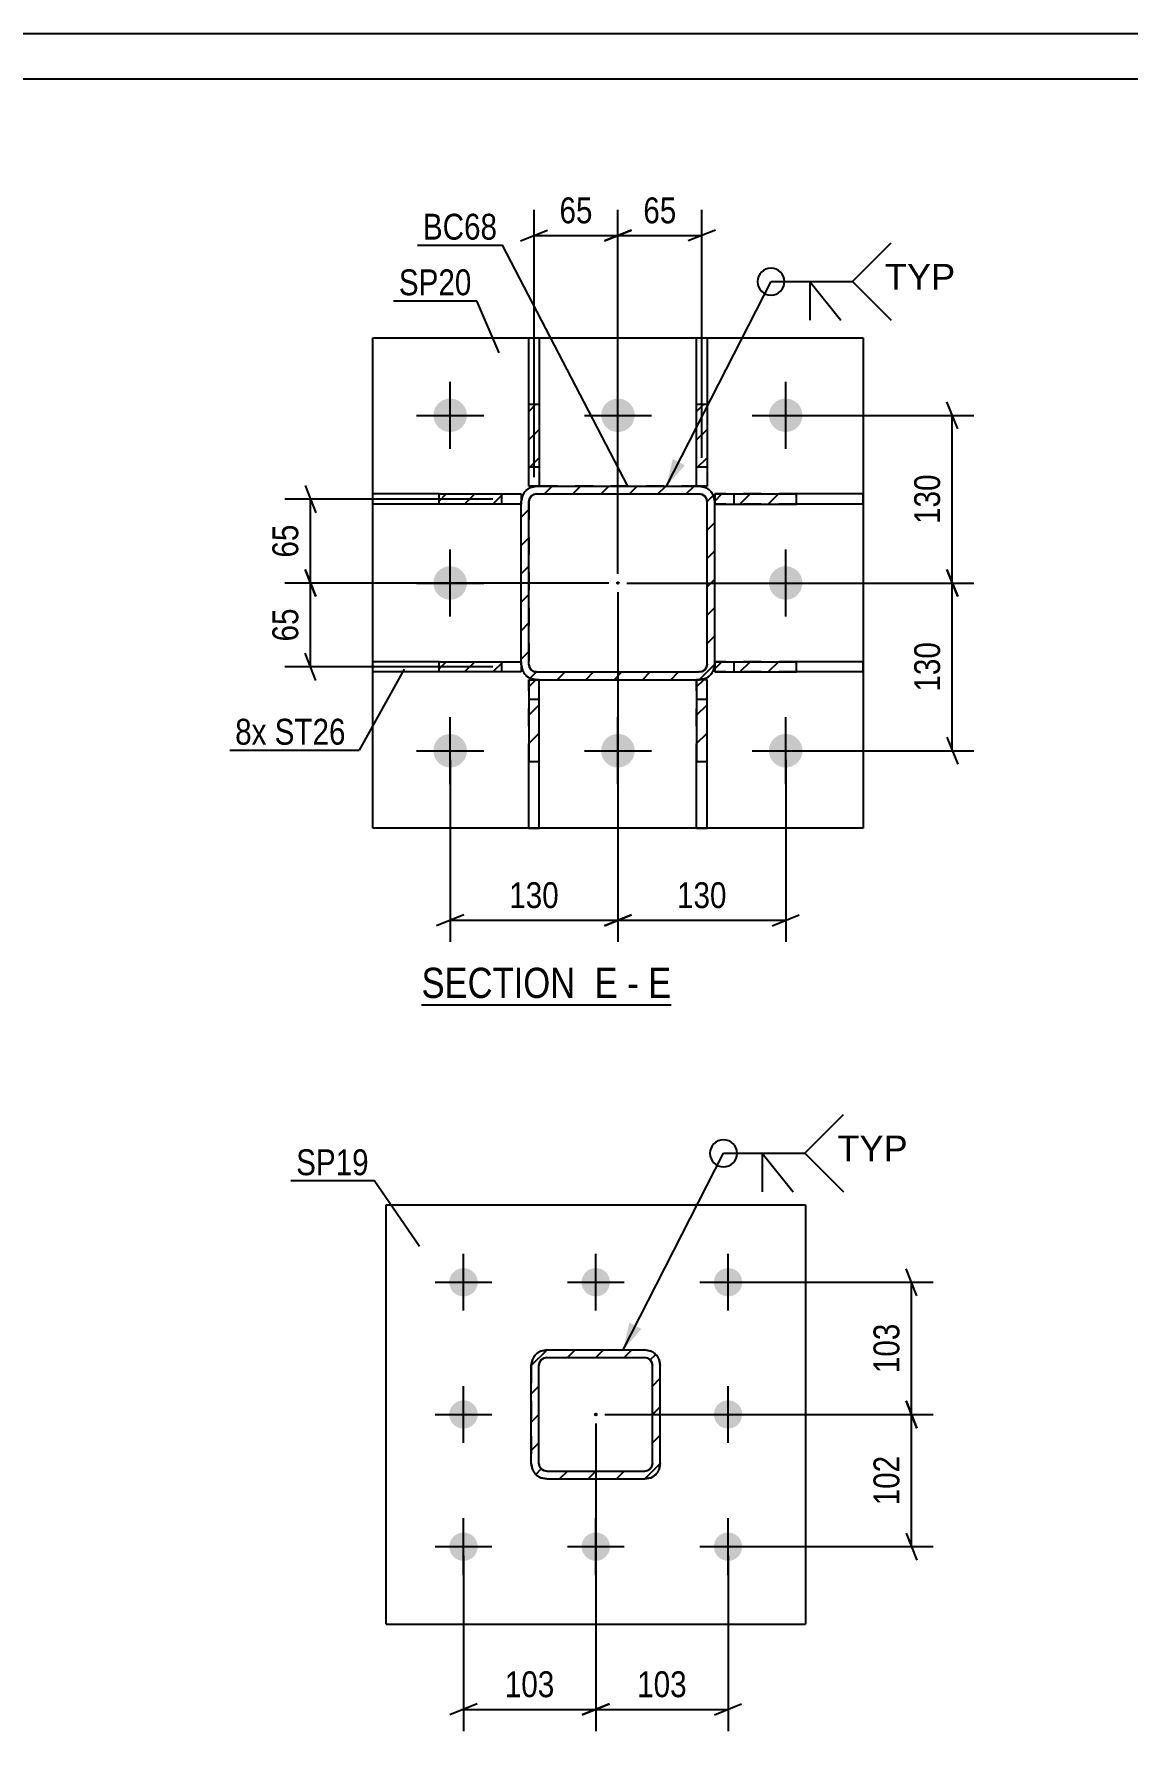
# Model space of a CAD drawing. Header units: millimetres. Extents: x 0 to 841, y 0 to 594.
# Drawn here: x 478 to 599, y 406 to 594 of the extents above; entities that cross this region are included whole.
import ezdxf

# ---------------------------------------------------------------- set-up
doc = ezdxf.new("R2010")
doc.units = ezdxf.units.MM
doc.linetypes.add('DXK_LINE_DOT2', pattern=[3.9198, 1.9599, -1.9599])
doc.linetypes.add('DXK_LINE_DOT3', pattern=[5.9187, 2.979, -0.9799, 0.9799, -0.9799])
doc.styles.add('Arial', font='ARIAL.TTF', dxfattribs={"height": 0.2})
doc.styles.add('Arial Narrow', font='ARIALN.TTF', dxfattribs={"height": 0.2})

# ---------------------------------------------------------------- blocks, each defined once
blk = doc.blocks.new('Unknown-761545992-1132')
at = {"color": 5, "linetype": 'Continuous'}
for p, q in [((841, 594), (0, 594)), ((836, 589), (5, 589))]:
    blk.add_line(p, q, dxfattribs=at)
blk = doc.blocks.new('Unknown-761545992-16 - 1464')
at = {"color": 6, "linetype": 'Continuous'}
blk.add_line((520.9, 486.49), (548.55, 486.49), dxfattribs=at)
at = {"color": 0, "linetype": 'Continuous'}
for points in [[(539.01, 487.24), (539.01, 490.74), (520.9, 490.74), (520.9, 487.24)], [(542.62, 487.24), (542.62, 490.74), (540.06, 490.74), (540.06, 487.24)], [(544.94, 487.24), (544.94, 490.74), (543.67, 490.74), (543.67, 487.24)], [(548.55, 487.24), (548.55, 490.74), (545.99, 490.74), (545.99, 487.24)]]:
    blk.add_wipeout(points, dxfattribs=at)
at = {"color": 7, "linetype": 'Continuous', "style": 'Arial Narrow'}
for s, p in [('SECTION ', (520.9, 487.24)), ('E', (540.06, 487.24)), ('E', (545.99, 487.24)), ('-', (543.67, 487.24))]:
    blk.add_text(s, height=3.34, dxfattribs=at).set_placement(p)
blk = doc.blocks.new('Part-761545992-1484 - 1464')
at = {"linetype": 'Continuous'}
h = blk.add_hatch(dxfattribs=at)
h.set_pattern_fill('', scale=0.7, style=0, pattern_type=0)
h.set_pattern_definition([(45, (551.6402, 522.4787), (-1.57154, 1.57154), [])])
h.paths.add_polyline_path([(533.64, 522.48), (551.64, 522.48), (552.3, 522.61), (552.85, 522.98), (553.22, 523.54), (553.35, 524.19), (553.35, 542.19), (553.22, 542.85), (552.85, 543.41), (552.3, 543.78), (551.64, 543.91), (533.64, 543.91), (532.98, 543.78), (532.43, 543.41), (532.06, 542.85), (531.93, 542.19), (531.93, 524.19), (532.06, 523.54), (532.43, 522.98), (532.98, 522.61)])
h.paths.add_polyline_path([(532.85, 523.86), (532.78, 524.19), (532.78, 542.19), (532.85, 542.52), (533.03, 542.8), (533.31, 542.98), (533.64, 543.05), (551.64, 543.05), (551.97, 542.98), (552.25, 542.8), (552.43, 542.52), (552.5, 542.19), (552.5, 524.19), (552.43, 523.86), (552.25, 523.59), (551.97, 523.4), (551.64, 523.34), (533.64, 523.34), (533.31, 523.4), (533.03, 523.59)])
blk.add_hatch(color=246, dxfattribs=at).paths.add_polyline_path([(542.64, 533.09, -1), (542.64, 533.29, -1)])
at = {"color": 7, "linetype": 'DXK_LINE_DOT2'}
for p, q in [((532.98, 543.78), (533.64, 543.91)), ((551.64, 543.91), (533.64, 543.91)), ((551.64, 543.91), (552.3, 543.78)), ((531.93, 542.19), (532.06, 542.85)), ((531.93, 524.19), (531.93, 542.19)), ((532.85, 542.52), (532.78, 542.19)), ((532.78, 542.19), (532.78, 524.19)), ((533.03, 542.8), (532.85, 542.52)), ((533.31, 542.98), (533.03, 542.8)), ((533.64, 543.05), (533.31, 542.98)), ((533.64, 543.05), (551.64, 543.05)), ((551.97, 542.98), (551.64, 543.05)), ((552.25, 542.8), (551.97, 542.98)), ((552.43, 542.52), (552.25, 542.8)), ((552.5, 542.19), (552.43, 542.52)), ((552.5, 524.19), (552.5, 542.19)), ((553.22, 542.85), (553.35, 542.19)), ((553.35, 524.19), (553.35, 542.19)), ((532.06, 523.54), (531.93, 524.19)), ((532.78, 524.19), (532.85, 523.86)), ((532.85, 523.86), (533.03, 523.59)), ((533.64, 522.48), (532.98, 522.61)), ((533.03, 523.59), (533.31, 523.4)), ((533.31, 523.4), (533.64, 523.34)), ((533.64, 523.34), (551.64, 523.34)), ((551.64, 523.34), (551.97, 523.4)), ((552.3, 522.61), (551.64, 522.48)), ((551.97, 523.4), (552.25, 523.59)), ((552.25, 523.59), (552.43, 523.86)), ((552.43, 523.86), (552.5, 524.19)), ((553.35, 524.19), (553.22, 523.54)), ((533.64, 522.48), (551.64, 522.48))]:
    blk.add_line(p, q, dxfattribs=at)
at = {"color": 2, "linetype": 'Continuous'}
for p, q in [((533.64, 543.91), (532.98, 543.78)), ((533.64, 543.91), (551.64, 543.91)), ((552.3, 543.78), (551.64, 543.91)), ((532.06, 542.85), (531.93, 542.19)), ((531.93, 524.19), (531.93, 542.19)), ((532.78, 542.19), (532.85, 542.52)), ((532.78, 524.19), (532.78, 542.19)), ((532.85, 542.52), (533.03, 542.8)), ((533.03, 542.8), (533.31, 542.98)), ((533.31, 542.98), (533.64, 543.05)), ((533.64, 543.05), (551.64, 543.05)), ((551.64, 543.05), (551.97, 542.98)), ((551.97, 542.98), (552.25, 542.8)), ((552.25, 542.8), (552.43, 542.52)), ((552.43, 542.52), (552.5, 542.19)), ((552.5, 524.19), (552.5, 542.19)), ((553.35, 542.19), (553.22, 542.85)), ((553.35, 524.19), (553.35, 542.19)), ((531.93, 524.19), (532.06, 523.54)), ((532.85, 523.86), (532.78, 524.19)), ((533.03, 523.59), (532.85, 523.86)), ((532.98, 522.61), (533.64, 522.48)), ((533.31, 523.4), (533.03, 523.59)), ((533.64, 523.34), (533.31, 523.4)), ((533.64, 523.34), (551.64, 523.34)), ((551.97, 523.4), (551.64, 523.34)), ((551.64, 522.48), (552.3, 522.61)), ((552.25, 523.59), (551.97, 523.4)), ((552.43, 523.86), (552.25, 523.59)), ((552.5, 524.19), (552.43, 523.86)), ((553.22, 523.54), (553.35, 524.19)), ((533.64, 522.48), (551.64, 522.48))]:
    blk.add_line(p, q, dxfattribs=at)
at = {"color": 7, "linetype": 'DXK_LINE_DOT3'}
blk.add_line((542.64, 533.19), (542.64, 533.19), dxfattribs=at)
at = {"color": 246, "linetype": 'DXK_LINE_DOT2'}
blk.add_line((542.64, 533.19), (542.64, 533.19), dxfattribs=at)
at = {"color": 246, "linetype": 'Continuous'}
blk.add_circle((542.64, 533.19), 0.1, dxfattribs=at)
at = {"color": 7, "linetype": 'DXK_LINE_DOT2'}
for centre, start, end in [((533.64, 542.19), 112.5, 157.5), ((551.64, 542.19), 22.5, 67.5), ((533.64, 524.19), 202.5, 247.5), ((551.64, 524.19), 292.5, 337.5)]:
    blk.add_arc(centre, 1.71, start, end, dxfattribs=at)
at = {"color": 2, "linetype": 'Continuous'}
for centre, start, end in [((533.64, 542.19), 112.5, 157.5), ((551.64, 542.19), 22.5, 67.5), ((533.64, 524.19), 202.5, 247.5), ((551.64, 524.19), 292.5, 337.5)]:
    blk.add_arc(centre, 1.71, start, end, dxfattribs=at)
blk = doc.blocks.new('Part-761545992-21642 - 1464')
at = {"linetype": 'Continuous'}
h = blk.add_hatch(dxfattribs=at)
h.set_pattern_fill('', scale=0.7, style=0, pattern_type=0)
h.set_pattern_definition([(45, (562.423, 523.3363), (-1.57154, 1.57154), [])])
h.paths.add_polyline_path([(553.35, 523.34), (562.42, 523.34), (562.42, 524.48), (553.35, 524.48)])
at = {"color": 7, "linetype": 'DXK_LINE_DOT2'}
for p, q in [((562.42, 524.48), (553.35, 524.48)), ((553.35, 524.48), (553.35, 523.34)), ((555.5, 523.34), (555.5, 524.48)), ((562.42, 523.34), (553.35, 523.34))]:
    blk.add_line(p, q, dxfattribs=at)
at = {"color": 2, "linetype": 'Continuous'}
for p, q in [((553.35, 524.48), (562.42, 524.48)), ((553.35, 523.34), (553.35, 524.48)), ((569.78, 524.48), (562.42, 524.48)), ((562.42, 523.34), (562.42, 524.48)), ((569.78, 523.34), (569.78, 524.48)), ((553.35, 523.34), (562.42, 523.34)), ((569.78, 523.34), (562.42, 523.34))]:
    blk.add_line(p, q, dxfattribs=at)
blk = doc.blocks.new('Part-761545992-1505 - 1464')
at = {"color": 2, "linetype": 'Continuous'}
for p, q in [((515.5, 506.05), (515.5, 560.34)), ((515.5, 560.34), (569.78, 560.34)), ((569.78, 560.34), (569.78, 506.05)), ((569.78, 506.05), (515.5, 506.05))]:
    blk.add_line(p, q, dxfattribs=at)
blk = doc.blocks.new('Bolt-761545992-1552 - 1464')
at = {"linetype": 'Continuous'}
for points in [[(524.07, 553.62, -1), (524.07, 549.91, -1)], [(542.64, 553.62, -1), (542.64, 549.91, -1)], [(561.21, 553.62, -1), (561.21, 549.91, -1)], [(524.07, 535.05, -1), (524.07, 531.34, -1)], [(561.21, 535.05, -1), (561.21, 531.34, -1)], [(524.07, 516.48, -1), (524.07, 512.76, -1)], [(542.64, 516.48, -1), (542.64, 512.76, -1)], [(561.21, 516.48, -1), (561.21, 512.76, -1)]]:
    blk.add_hatch(color=1, dxfattribs=at).paths.add_polyline_path(points)
at = {"color": 1, "linetype": 'Continuous'}
for p, q in [((524.07, 548.05), (524.07, 555.48)), ((542.64, 548.05), (542.64, 555.48)), ((561.21, 548.05), (561.21, 555.48)), ((520.35, 551.76), (527.78, 551.76)), ((538.93, 551.76), (546.35, 551.76)), ((557.5, 551.76), (564.93, 551.76)), ((524.07, 529.48), (524.07, 536.91)), ((561.21, 529.48), (561.21, 536.91)), ((520.35, 533.19), (527.78, 533.19)), ((557.5, 533.19), (564.93, 533.19)), ((524.07, 510.91), (524.07, 518.34)), ((542.64, 510.91), (542.64, 518.34)), ((561.21, 510.91), (561.21, 518.34)), ((520.35, 514.62), (527.78, 514.62)), ((538.93, 514.62), (546.35, 514.62)), ((557.5, 514.62), (564.93, 514.62))]:
    blk.add_line(p, q, dxfattribs=at)
blk = doc.blocks.new('Part-761545992-21641 - 1464')
at = {"linetype": 'Continuous'}
h = blk.add_hatch(dxfattribs=at)
h.set_pattern_fill('', scale=0.7, style=0, pattern_type=0)
h.set_pattern_definition([(45, (562.423, 541.907), (-1.57154, 1.57154), [])])
h.paths.add_polyline_path([(553.35, 541.91), (562.42, 541.91), (562.42, 543.05), (553.35, 543.05)])
at = {"color": 7, "linetype": 'DXK_LINE_DOT2'}
for p, q in [((562.42, 543.05), (553.35, 543.05)), ((553.35, 543.05), (553.35, 541.91)), ((562.42, 541.91), (553.35, 541.91)), ((555.5, 541.91), (555.5, 543.05))]:
    blk.add_line(p, q, dxfattribs=at)
at = {"color": 2, "linetype": 'Continuous'}
for p, q in [((553.35, 543.05), (562.42, 543.05)), ((553.35, 541.91), (553.35, 543.05)), ((553.35, 541.91), (562.42, 541.91)), ((569.78, 543.05), (562.42, 543.05)), ((562.42, 541.91), (562.42, 543.05)), ((569.78, 541.91), (562.42, 541.91)), ((569.78, 541.91), (569.78, 543.05))]:
    blk.add_line(p, q, dxfattribs=at)
blk = doc.blocks.new('Part-761545992-21643 - 1464')
at = {"linetype": 'Continuous'}
h = blk.add_hatch(dxfattribs=at)
h.set_pattern_fill('', scale=0.7, style=0, pattern_type=0)
h.set_pattern_definition([(45, (531.926, 541.907), (-1.57154, 1.57154), [])])
h.paths.add_polyline_path([(522.86, 541.91), (531.93, 541.91), (531.93, 543.05), (522.86, 543.05)])
at = {"color": 2, "linetype": 'Continuous'}
for p, q in [((515.5, 541.91), (515.5, 543.05)), ((522.86, 543.05), (515.5, 543.05)), ((522.86, 541.91), (515.5, 541.91)), ((522.86, 541.91), (522.86, 543.05)), ((522.86, 543.05), (531.93, 543.05)), ((531.93, 541.91), (522.86, 541.91)), ((531.93, 543.05), (531.93, 541.91))]:
    blk.add_line(p, q, dxfattribs=at)
at = {"color": 7, "linetype": 'DXK_LINE_DOT2'}
for p, q in [((522.86, 543.05), (531.93, 543.05)), ((531.93, 541.91), (522.86, 541.91)), ((529.78, 541.91), (529.78, 543.05)), ((531.93, 543.05), (531.93, 541.91))]:
    blk.add_line(p, q, dxfattribs=at)
blk = doc.blocks.new('Part-761545992-21644 - 1464')
at = {"linetype": 'Continuous'}
h = blk.add_hatch(dxfattribs=at)
h.set_pattern_fill('', scale=0.7, style=0, pattern_type=0)
h.set_pattern_definition([(45, (531.926, 523.3363), (-1.57154, 1.57154), [])])
h.paths.add_polyline_path([(522.86, 523.34), (531.93, 523.34), (531.93, 524.48), (522.86, 524.48)])
at = {"color": 2, "linetype": 'Continuous'}
for p, q in [((515.5, 523.34), (515.5, 524.48)), ((522.86, 524.48), (515.5, 524.48)), ((522.86, 523.34), (522.86, 524.48)), ((522.86, 524.48), (531.93, 524.48)), ((531.93, 524.48), (531.93, 523.34)), ((522.86, 523.34), (515.5, 523.34)), ((531.93, 523.34), (522.86, 523.34))]:
    blk.add_line(p, q, dxfattribs=at)
at = {"color": 7, "linetype": 'DXK_LINE_DOT2'}
for p, q in [((522.86, 524.48), (531.93, 524.48)), ((529.78, 523.34), (529.78, 524.48)), ((531.93, 524.48), (531.93, 523.34)), ((531.93, 523.34), (522.86, 523.34))]:
    blk.add_line(p, q, dxfattribs=at)
blk = doc.blocks.new('Part-761545992-21645 - 1464')
at = {"linetype": 'Continuous'}
h = blk.add_hatch(dxfattribs=at)
h.set_pattern_fill('', scale=0.7, style=0, pattern_type=0)
h.set_pattern_definition([(45, (552.4973, 543.9073), (-1.57154, 1.57154), [])])
h.paths.add_polyline_path([(551.35, 543.91), (552.5, 543.91), (552.5, 552.98), (551.35, 552.98)])
at = {"color": 2, "linetype": 'Continuous'}
for p, q in [((551.35, 560.34), (552.5, 560.34)), ((551.35, 552.98), (551.35, 560.34)), ((552.5, 560.34), (552.5, 552.98)), ((551.35, 543.91), (551.35, 552.98)), ((551.35, 552.98), (552.5, 552.98)), ((552.5, 552.98), (552.5, 543.91)), ((552.5, 543.91), (551.35, 543.91))]:
    blk.add_line(p, q, dxfattribs=at)
at = {"color": 7, "linetype": 'DXK_LINE_DOT2'}
for p, q in [((551.35, 543.91), (551.35, 552.98)), ((552.5, 552.98), (552.5, 543.91)), ((551.35, 546.05), (552.5, 546.05)), ((552.5, 543.91), (551.35, 543.91))]:
    blk.add_line(p, q, dxfattribs=at)
blk = doc.blocks.new('Part-761545992-21646 - 1464')
at = {"linetype": 'Continuous'}
h = blk.add_hatch(dxfattribs=at)
h.set_pattern_fill('', scale=0.7, style=0, pattern_type=0)
h.set_pattern_definition([(45, (533.926, 543.9073), (-1.57154, 1.57154), [])])
h.paths.add_polyline_path([(532.78, 543.91), (533.93, 543.91), (533.93, 552.98), (532.78, 552.98)])
at = {"color": 2, "linetype": 'Continuous'}
for p, q in [((532.78, 560.34), (533.93, 560.34)), ((532.78, 552.98), (532.78, 560.34)), ((533.93, 560.34), (533.93, 552.98)), ((532.78, 543.91), (532.78, 552.98)), ((532.78, 552.98), (533.93, 552.98)), ((533.93, 552.98), (533.93, 543.91)), ((533.93, 543.91), (532.78, 543.91))]:
    blk.add_line(p, q, dxfattribs=at)
at = {"color": 7, "linetype": 'DXK_LINE_DOT2'}
for p, q in [((532.78, 543.91), (532.78, 552.98)), ((533.93, 552.98), (533.93, 543.91)), ((532.78, 546.05), (533.93, 546.05)), ((533.93, 543.91), (532.78, 543.91))]:
    blk.add_line(p, q, dxfattribs=at)
blk = doc.blocks.new('Part-761545992-21647 - 1464')
at = {"linetype": 'Continuous'}
h = blk.add_hatch(dxfattribs=at)
h.set_pattern_fill('', scale=0.7, style=0, pattern_type=0)
h.set_pattern_definition([(45, (552.4973, 513.411), (-1.57154, 1.57154), [])])
h.paths.add_polyline_path([(551.35, 513.41), (552.5, 513.41), (552.5, 522.48), (551.35, 522.48)])
at = {"color": 7, "linetype": 'DXK_LINE_DOT2'}
for p, q in [((551.35, 513.41), (551.35, 522.48)), ((552.5, 522.48), (551.35, 522.48)), ((552.5, 513.41), (552.5, 522.48)), ((551.35, 520.34), (552.5, 520.34))]:
    blk.add_line(p, q, dxfattribs=at)
at = {"color": 2, "linetype": 'Continuous'}
for p, q in [((551.35, 522.48), (551.35, 513.41)), ((552.5, 522.48), (551.35, 522.48)), ((552.5, 513.41), (552.5, 522.48)), ((551.35, 506.05), (551.35, 513.41)), ((551.35, 513.41), (552.5, 513.41)), ((552.5, 506.05), (552.5, 513.41)), ((551.35, 506.05), (552.5, 506.05))]:
    blk.add_line(p, q, dxfattribs=at)
blk = doc.blocks.new('Part-761545992-21648 - 1464')
at = {"linetype": 'Continuous'}
h = blk.add_hatch(dxfattribs=at)
h.set_pattern_fill('', scale=0.7, style=0, pattern_type=0)
h.set_pattern_definition([(45, (533.926, 513.411), (-1.57154, 1.57154), [])])
h.paths.add_polyline_path([(532.78, 513.41), (533.93, 513.41), (533.93, 522.48), (532.78, 522.48)])
at = {"color": 7, "linetype": 'DXK_LINE_DOT2'}
for p, q in [((532.78, 513.41), (532.78, 522.48)), ((532.78, 522.48), (533.93, 522.48)), ((533.93, 513.41), (533.93, 522.48)), ((532.78, 520.34), (533.93, 520.34))]:
    blk.add_line(p, q, dxfattribs=at)
at = {"color": 2, "linetype": 'Continuous'}
for p, q in [((532.78, 522.48), (532.78, 513.41)), ((533.93, 522.48), (532.78, 522.48)), ((533.93, 513.41), (533.93, 522.48)), ((532.78, 506.05), (532.78, 513.41)), ((532.78, 513.41), (533.93, 513.41)), ((533.93, 506.05), (533.93, 513.41)), ((532.78, 506.05), (533.93, 506.05))]:
    blk.add_line(p, q, dxfattribs=at)
blk = doc.blocks.new('Bolt-761545992-1719 - 1643')
at = {"linetype": 'Continuous'}
for points in [[(525.54, 457.33), (525.87, 457.29), (526.18, 457.19), (526.47, 457.03), (526.71, 456.81), (526.91, 456.54), (527.04, 456.24), (527.11, 455.92), (527.11, 455.59), (527.04, 455.27), (526.91, 454.97), (526.71, 454.7), (526.47, 454.48), (526.18, 454.32), (525.87, 454.22), (525.54, 454.18), (525.22, 454.22), (524.91, 454.32), (524.62, 454.48), (524.38, 454.7), (524.18, 454.97), (524.05, 455.27), (523.98, 455.59), (523.98, 455.92), (524.05, 456.24), (524.18, 456.54), (524.38, 456.81), (524.62, 457.03), (524.91, 457.19), (525.22, 457.29)], [(540.19, 457.33), (540.51, 457.29), (540.83, 457.19), (541.11, 457.03), (541.36, 456.81), (541.55, 456.54), (541.68, 456.24), (541.75, 455.92), (541.75, 455.59), (541.68, 455.27), (541.55, 454.97), (541.36, 454.7), (541.11, 454.48), (540.83, 454.32), (540.51, 454.22), (540.19, 454.18), (539.86, 454.22), (539.55, 454.32), (539.26, 454.48), (539.02, 454.7), (538.83, 454.97), (538.69, 455.27), (538.62, 455.59), (538.62, 455.92), (538.69, 456.24), (538.83, 456.54), (539.02, 456.81), (539.26, 457.03), (539.55, 457.19), (539.86, 457.29)], [(554.83, 457.33), (555.16, 457.29), (555.47, 457.19), (555.75, 457.03), (556, 456.81), (556.19, 456.54), (556.32, 456.24), (556.39, 455.92), (556.39, 455.59), (556.32, 455.27), (556.19, 454.97), (556, 454.7), (555.75, 454.48), (555.47, 454.32), (555.16, 454.22), (554.83, 454.18), (554.5, 454.22), (554.19, 454.32), (553.91, 454.48), (553.66, 454.7), (553.47, 454.97), (553.34, 455.27), (553.27, 455.59), (553.27, 455.92), (553.34, 456.24), (553.47, 456.54), (553.66, 456.81), (553.91, 457.03), (554.19, 457.19), (554.5, 457.29)], [(525.54, 442.68), (525.87, 442.65), (526.18, 442.55), (526.47, 442.38), (526.71, 442.16), (526.91, 441.9), (527.04, 441.6), (527.11, 441.28), (527.11, 440.95), (527.04, 440.63), (526.91, 440.33), (526.71, 440.06), (526.47, 439.84), (526.18, 439.68), (525.87, 439.57), (525.54, 439.54), (525.22, 439.57), (524.91, 439.68), (524.62, 439.84), (524.38, 440.06), (524.18, 440.33), (524.05, 440.63), (523.98, 440.95), (523.98, 441.28), (524.05, 441.6), (524.18, 441.9), (524.38, 442.16), (524.62, 442.38), (524.91, 442.55), (525.22, 442.65)], [(554.83, 442.68), (555.16, 442.65), (555.47, 442.55), (555.75, 442.38), (556, 442.16), (556.19, 441.9), (556.32, 441.6), (556.39, 441.28), (556.39, 440.95), (556.32, 440.63), (556.19, 440.33), (556, 440.06), (555.75, 439.84), (555.47, 439.68), (555.16, 439.57), (554.83, 439.54), (554.5, 439.57), (554.19, 439.68), (553.91, 439.84), (553.66, 440.06), (553.47, 440.33), (553.34, 440.63), (553.27, 440.95), (553.27, 441.28), (553.34, 441.6), (553.47, 441.9), (553.66, 442.16), (553.91, 442.38), (554.19, 442.55), (554.5, 442.65)], [(525.54, 428.04), (525.87, 428.01), (526.18, 427.9), (526.47, 427.74), (526.71, 427.52), (526.91, 427.25), (527.04, 426.95), (527.11, 426.63), (527.11, 426.3), (527.04, 425.98), (526.91, 425.68), (526.71, 425.42), (526.47, 425.2), (526.18, 425.03), (525.87, 424.93), (525.54, 424.9), (525.22, 424.93), (524.91, 425.03), (524.62, 425.2), (524.38, 425.42), (524.18, 425.68), (524.05, 425.98), (523.98, 426.3), (523.98, 426.63), (524.05, 426.95), (524.18, 427.25), (524.38, 427.52), (524.62, 427.74), (524.91, 427.9), (525.22, 428.01)], [(540.19, 428.04), (540.51, 428.01), (540.83, 427.9), (541.11, 427.74), (541.36, 427.52), (541.55, 427.25), (541.68, 426.95), (541.75, 426.63), (541.75, 426.3), (541.68, 425.98), (541.55, 425.68), (541.36, 425.42), (541.11, 425.2), (540.83, 425.03), (540.51, 424.93), (540.19, 424.9), (539.86, 424.93), (539.55, 425.03), (539.26, 425.2), (539.02, 425.42), (538.83, 425.68), (538.69, 425.98), (538.62, 426.3), (538.62, 426.63), (538.69, 426.95), (538.83, 427.25), (539.02, 427.52), (539.26, 427.74), (539.55, 427.9), (539.86, 428.01)], [(554.83, 428.04), (555.16, 428.01), (555.47, 427.9), (555.75, 427.74), (556, 427.52), (556.19, 427.25), (556.32, 426.95), (556.39, 426.63), (556.39, 426.3), (556.32, 425.98), (556.19, 425.68), (556, 425.42), (555.75, 425.2), (555.47, 425.03), (555.16, 424.93), (554.83, 424.9), (554.5, 424.93), (554.19, 425.03), (553.91, 425.2), (553.66, 425.42), (553.47, 425.68), (553.34, 425.98), (553.27, 426.3), (553.27, 426.63), (553.34, 426.95), (553.47, 427.25), (553.66, 427.52), (553.91, 427.74), (554.19, 427.9), (554.5, 428.01)]]:
    blk.add_hatch(color=1, dxfattribs=at).paths.add_polyline_path(points)
at = {"color": 1, "linetype": 'Continuous'}
for p, q in [((525.54, 452.61), (525.54, 458.9)), ((540.19, 452.61), (540.19, 458.9)), ((554.83, 452.61), (554.83, 458.9)), ((522.4, 455.75), (528.69, 455.75)), ((537.04, 455.75), (543.33, 455.75)), ((551.69, 455.75), (557.97, 455.75)), ((525.54, 437.97), (525.54, 444.25)), ((554.83, 437.97), (554.83, 444.25)), ((522.4, 441.11), (528.69, 441.11)), ((551.69, 441.11), (557.97, 441.11)), ((525.54, 423.33), (525.54, 429.61)), ((540.19, 423.33), (540.19, 429.61)), ((554.83, 423.33), (554.83, 429.61)), ((522.4, 426.47), (528.69, 426.47)), ((537.04, 426.47), (543.33, 426.47)), ((551.69, 426.47), (557.97, 426.47))]:
    blk.add_line(p, q, dxfattribs=at)
blk = doc.blocks.new('Part-761545992-1711 - 1643')
at = {"linetype": 'Continuous'}
h = blk.add_hatch(dxfattribs=at)
h.set_pattern_fill('', scale=0.7, style=0, pattern_type=0)
h.set_pattern_definition([(45, (545.6158, 433.968), (-1.57154, 1.57154), [])])
h.paths.add_polyline_path([(534.76, 433.97), (545.62, 433.97), (546.27, 434.1), (546.83, 434.47), (547.2, 435.03), (547.33, 435.68), (547.33, 446.54), (547.2, 447.2), (546.83, 447.75), (546.27, 448.12), (545.62, 448.25), (534.76, 448.25), (534.1, 448.12), (533.55, 447.75), (533.17, 447.2), (533.04, 446.54), (533.04, 435.68), (533.17, 435.03), (533.55, 434.47), (534.1, 434.1)])
h.paths.add_polyline_path([(533.97, 435.35), (533.9, 435.68), (533.9, 446.54), (533.97, 446.87), (534.15, 447.15), (534.43, 447.33), (534.76, 447.4), (545.62, 447.4), (545.94, 447.33), (546.22, 447.15), (546.41, 446.87), (546.47, 446.54), (546.47, 435.68), (546.41, 435.35), (546.22, 435.08), (545.94, 434.89), (545.62, 434.83), (534.76, 434.83), (534.43, 434.89), (534.15, 435.08)])
blk.add_hatch(color=246, dxfattribs=at).paths.add_polyline_path([(540.19, 441.01, -1), (540.19, 441.21, -1)])
at = {"color": 7, "linetype": 'DXK_LINE_DOT2'}
for p, q in [((534.1, 448.12), (534.76, 448.25)), ((534.43, 447.33), (534.15, 447.15)), ((534.76, 447.4), (534.43, 447.33)), ((534.76, 448.25), (545.62, 448.25)), ((534.76, 447.4), (545.62, 447.4)), ((545.62, 448.25), (546.27, 448.12)), ((545.94, 447.33), (545.62, 447.4)), ((546.22, 447.15), (545.94, 447.33)), ((533.04, 446.54), (533.17, 447.2)), ((533.04, 446.54), (533.04, 435.68)), ((533.04, 446.54), (533.04, 446.54)), ((533.97, 446.87), (533.9, 446.54)), ((533.9, 435.68), (533.9, 446.54)), ((534.15, 447.15), (533.97, 446.87)), ((546.41, 446.87), (546.22, 447.15)), ((546.47, 446.54), (546.41, 446.87)), ((546.47, 435.68), (546.47, 446.54)), ((547.2, 447.2), (547.33, 446.54)), ((547.33, 435.68), (547.33, 446.54)), ((533.17, 435.03), (533.04, 435.68)), ((533.9, 435.68), (533.97, 435.35)), ((533.97, 435.35), (534.15, 435.08)), ((534.15, 435.08), (534.43, 434.89)), ((534.43, 434.89), (534.76, 434.83)), ((534.76, 434.83), (545.62, 434.83)), ((545.62, 434.83), (545.94, 434.89)), ((545.94, 434.89), (546.22, 435.08)), ((546.22, 435.08), (546.41, 435.35)), ((546.41, 435.35), (546.47, 435.68)), ((547.33, 435.68), (547.2, 435.03)), ((534.76, 433.97), (534.1, 434.1)), ((534.76, 433.97), (545.62, 433.97)), ((546.27, 434.1), (545.62, 433.97))]:
    blk.add_line(p, q, dxfattribs=at)
at = {"color": 2, "linetype": 'Continuous'}
for p, q in [((534.76, 448.25), (534.1, 448.12)), ((534.15, 447.15), (534.43, 447.33)), ((534.43, 447.33), (534.76, 447.4)), ((534.76, 448.25), (534.76, 448.25)), ((534.76, 448.25), (545.62, 448.25)), ((534.76, 447.4), (534.76, 447.4)), ((534.76, 447.4), (545.62, 447.4)), ((545.62, 448.25), (545.62, 448.25)), ((546.27, 448.12), (545.62, 448.25)), ((545.62, 447.4), (545.62, 447.4)), ((545.62, 447.4), (545.94, 447.33)), ((545.94, 447.33), (546.22, 447.15)), ((533.17, 447.2), (533.04, 446.54)), ((533.04, 446.54), (533.04, 446.54)), ((533.04, 435.68), (533.04, 446.54)), ((533.9, 446.54), (533.97, 446.87)), ((533.9, 446.54), (533.9, 446.54)), ((533.9, 435.68), (533.9, 446.54)), ((533.97, 446.87), (534.15, 447.15)), ((546.22, 447.15), (546.41, 446.87)), ((546.41, 446.87), (546.47, 446.54)), ((546.47, 446.54), (546.47, 446.54)), ((546.47, 435.68), (546.47, 446.54)), ((547.33, 446.54), (547.2, 447.2)), ((547.33, 446.54), (547.33, 446.54)), ((547.33, 435.68), (547.33, 446.54)), ((533.04, 435.68), (533.04, 435.68)), ((533.04, 435.68), (533.17, 435.03)), ((533.9, 435.68), (533.9, 435.68)), ((533.97, 435.35), (533.9, 435.68)), ((534.15, 435.08), (533.97, 435.35)), ((534.43, 434.89), (534.15, 435.08)), ((534.76, 434.83), (534.43, 434.89)), ((534.76, 434.83), (534.76, 434.83)), ((534.76, 434.83), (545.62, 434.83)), ((545.94, 434.89), (545.62, 434.83)), ((545.62, 434.83), (545.62, 434.83)), ((546.22, 435.08), (545.94, 434.89)), ((546.41, 435.35), (546.22, 435.08)), ((546.47, 435.68), (546.41, 435.35)), ((546.47, 435.68), (546.47, 435.68)), ((547.2, 435.03), (547.33, 435.68)), ((547.33, 435.68), (547.33, 435.68)), ((534.1, 434.1), (534.76, 433.97)), ((534.76, 433.97), (534.76, 433.97)), ((534.76, 433.97), (545.62, 433.97)), ((545.62, 433.97), (546.27, 434.1)), ((545.62, 433.97), (545.62, 433.97))]:
    blk.add_line(p, q, dxfattribs=at)
at = {"color": 7, "linetype": 'DXK_LINE_DOT3'}
blk.add_line((540.19, 441.11), (540.19, 441.11), dxfattribs=at)
at = {"color": 246, "linetype": 'DXK_LINE_DOT2'}
blk.add_line((540.19, 441.11), (540.19, 441.11), dxfattribs=at)
at = {"color": 246, "linetype": 'Continuous'}
blk.add_circle((540.19, 441.11), 0.1, dxfattribs=at)
at = {"color": 7, "linetype": 'DXK_LINE_DOT2'}
for centre, start, end in [((534.76, 446.54), 112.5, 157.5), ((545.62, 446.54), 22.5, 67.5), ((534.76, 435.68), 202.5, 247.5), ((545.62, 435.68), 292.5, 337.5)]:
    blk.add_arc(centre, 1.71, start, end, dxfattribs=at)
at = {"color": 2, "linetype": 'Continuous'}
for centre, start, end in [((534.76, 446.54), 112.5, 157.5), ((545.62, 446.54), 22.5, 67.5), ((534.76, 435.68), 202.5, 247.5), ((545.62, 435.68), 292.5, 337.5)]:
    blk.add_arc(centre, 1.71, start, end, dxfattribs=at)
blk = doc.blocks.new('Part-761545992-1691 - 1643')
at = {"color": 2, "linetype": 'Continuous'}
for p, q in [((516.97, 464.33), (516.97, 464.33)), ((516.97, 417.9), (516.97, 464.33)), ((516.97, 464.33), (563.4, 464.33)), ((563.4, 464.33), (563.4, 464.33)), ((563.4, 464.33), (563.4, 417.9)), ((516.97, 417.9), (516.97, 417.9)), ((516.97, 417.9), (563.4, 417.9)), ((563.4, 417.9), (563.4, 417.9))]:
    blk.add_line(p, q, dxfattribs=at)
at = {"color": 7, "linetype": 'DXK_LINE_DOT2'}
for p, q in [((516.97, 464.33), (516.97, 464.33)), ((516.97, 464.33), (563.4, 464.33)), ((563.4, 464.33), (563.4, 464.33)), ((516.97, 417.9), (563.4, 417.9))]:
    blk.add_line(p, q, dxfattribs=at)
blk = doc.blocks.new('StraightDimension-761545992-32309 - 1464')
at = {"color": 7, "linetype": 'Continuous'}
for p, q in [((508, 534.69), (509.2, 531.69)), ((541.64, 533.19), (505.75, 533.19)), ((508.6, 523.91), (508.6, 533.19)), ((509.2, 522.41), (508, 525.41)), ((528.78, 523.91), (505.75, 523.91))]:
    blk.add_line(p, q, dxfattribs=at)
at = {"color": 0}
blk.add_wipeout([(507.85, 530.98), (503.65, 530.98), (503.65, 526.12), (507.85, 526.12)], dxfattribs=at)
at = {"color": 3, "style": 'Arial Narrow'}
blk.add_text('65', height=2.863, rotation=90.0002, dxfattribs=at).set_placement((507.25, 526.72))
blk = doc.blocks.new('StraightDimension-761545992-1595 - 1464')
at = {"color": 7, "linetype": 'Continuous'}
for p, q in [((542.64, 532.19), (542.64, 493.44)), ((524.07, 513.62), (524.07, 493.44)), ((525.57, 496.44), (522.57, 495.24)), ((541.14, 495.24), (544.14, 496.44)), ((524.07, 495.84), (542.64, 495.84))]:
    blk.add_line(p, q, dxfattribs=at)
at = {"color": 0}
blk.add_wipeout([(536.7, 496.59), (536.7, 500.79), (530.01, 500.79), (530.01, 496.59)], dxfattribs=at)
at = {"color": 3, "style": 'Arial Narrow'}
blk.add_text('130', height=2.863, dxfattribs=at).set_placement((530.61, 497.19))
blk = doc.blocks.new('StraightDimension-761545992-1605 - 1464')
at = {"color": 7, "linetype": 'Continuous'}
for p, q in [((542.64, 532.19), (542.64, 493.44)), ((561.21, 513.62), (561.21, 493.44)), ((544.14, 496.44), (541.14, 495.24)), ((559.71, 495.24), (562.71, 496.44)), ((542.64, 495.84), (561.21, 495.84))]:
    blk.add_line(p, q, dxfattribs=at)
at = {"color": 0}
blk.add_wipeout([(555.27, 496.59), (555.27, 500.79), (548.58, 500.79), (548.58, 496.59)], dxfattribs=at)
at = {"color": 3, "style": 'Arial Narrow'}
blk.add_text('130', height=2.863, dxfattribs=at).set_placement((549.18, 497.19))
blk = doc.blocks.new('StraightDimension-761545992-21063 - 1464')
at = {"color": 7, "linetype": 'Continuous'}
for p, q in [((580.25, 550.26), (579.05, 553.26)), ((562.21, 551.76), (582.05, 551.76)), ((579.65, 533.19), (579.65, 551.76)), ((579.05, 534.69), (580.25, 531.69)), ((543.64, 533.19), (582.05, 533.19))]:
    blk.add_line(p, q, dxfattribs=at)
at = {"color": 0}
blk.add_wipeout([(578.9, 545.82), (574.7, 545.82), (574.7, 539.14), (578.9, 539.14)], dxfattribs=at)
at = {"color": 3, "style": 'Arial Narrow'}
blk.add_text('130', height=2.863, rotation=90.0002, dxfattribs=at).set_placement((578.3, 539.74))
blk = doc.blocks.new('StraightDimension-761545992-21064 - 1464')
at = {"color": 7, "linetype": 'Continuous'}
for p, q in [((580.25, 531.69), (579.05, 534.69)), ((543.64, 533.19), (582.05, 533.19)), ((579.65, 514.62), (579.65, 533.19)), ((579.05, 516.12), (580.25, 513.12)), ((562.21, 514.62), (582.05, 514.62))]:
    blk.add_line(p, q, dxfattribs=at)
at = {"color": 0}
blk.add_wipeout([(578.9, 527.25), (574.7, 527.25), (574.7, 520.57), (578.9, 520.57)], dxfattribs=at)
at = {"color": 3, "style": 'Arial Narrow'}
blk.add_text('130', height=2.863, rotation=90.0002, dxfattribs=at).set_placement((578.3, 521.17))
blk = doc.blocks.new('StraightDimension-761545992-32287 - 1464')
at = {"color": 7, "linetype": 'Continuous'}
for p, q in [((542.64, 534.19), (542.64, 574.53)), ((551.93, 547.05), (551.93, 574.53)), ((541.14, 571.08), (544.14, 572.28)), ((542.64, 571.68), (551.93, 571.68)), ((553.43, 572.28), (550.43, 571.08))]:
    blk.add_line(p, q, dxfattribs=at)
at = {"color": 0}
blk.add_wipeout([(549.71, 572.43), (549.71, 576.63), (544.85, 576.63), (544.85, 572.43)], dxfattribs=at)
at = {"color": 3, "style": 'Arial Narrow'}
blk.add_text('65', height=2.863, dxfattribs=at).set_placement((545.45, 573.03))
blk = doc.blocks.new('StraightDimension-761545992-32288 - 1464')
at = {"color": 7, "linetype": 'Continuous'}
for p, q in [((533.35, 544.91), (533.35, 574.53)), ((542.64, 534.19), (542.64, 574.53)), ((531.85, 571.08), (534.85, 572.28)), ((533.35, 571.68), (542.64, 571.68)), ((544.14, 572.28), (541.14, 571.08))]:
    blk.add_line(p, q, dxfattribs=at)
at = {"color": 0}
blk.add_wipeout([(540.43, 572.43), (540.43, 576.63), (535.57, 576.63), (535.57, 572.43)], dxfattribs=at)
at = {"color": 3, "style": 'Arial Narrow'}
blk.add_text('65', height=2.863, dxfattribs=at).set_placement((536.17, 573.03))
blk = doc.blocks.new('StraightDimension-761545992-32308 - 1464')
at = {"color": 7, "linetype": 'Continuous'}
for p, q in [((508, 543.98), (509.2, 540.98)), ((528.78, 542.48), (505.75, 542.48)), ((508.6, 533.19), (508.6, 542.48)), ((509.2, 531.69), (508, 534.69)), ((541.64, 533.19), (505.75, 533.19))]:
    blk.add_line(p, q, dxfattribs=at)
at = {"color": 0}
blk.add_wipeout([(507.85, 540.26), (503.65, 540.26), (503.65, 535.41), (507.85, 535.41)], dxfattribs=at)
at = {"color": 3, "style": 'Arial Narrow'}
blk.add_text('65', height=2.863, rotation=90.0002, dxfattribs=at).set_placement((507.25, 536.01))
blk = doc.blocks.new('StraightDimension-761545992-12357 - 1643')
at = {"color": 7, "linetype": 'Continuous'}
for p, q in [((575.74, 439.61), (574.54, 442.61)), ((541.19, 441.11), (577.54, 441.11)), ((575.14, 426.47), (575.14, 441.11)), ((574.54, 427.97), (575.74, 424.97)), ((555.83, 426.47), (577.54, 426.47))]:
    blk.add_line(p, q, dxfattribs=at)
at = {"color": 0}
blk.add_wipeout([(574.39, 437.13), (570.19, 437.13), (570.19, 430.45), (574.39, 430.45)], dxfattribs=at)
at = {"color": 3, "style": 'Arial Narrow'}
blk.add_text('102', height=2.863, rotation=90.0002, dxfattribs=at).set_placement((573.79, 431.05))
blk = doc.blocks.new('StraightDimension-761545992-12337 - 1643')
at = {"color": 7, "linetype": 'Continuous'}
for p, q in [((540.19, 440.11), (540.19, 406.05)), ((554.83, 425.47), (554.83, 406.05)), ((541.69, 409.05), (538.69, 407.85)), ((540.19, 408.45), (554.83, 408.45)), ((553.33, 407.85), (556.33, 409.05))]:
    blk.add_line(p, q, dxfattribs=at)
at = {"color": 0}
blk.add_wipeout([(550.85, 409.2), (550.85, 413.4), (544.17, 413.4), (544.17, 409.2)], dxfattribs=at)
at = {"color": 3, "style": 'Arial Narrow'}
blk.add_text('103', height=2.863, dxfattribs=at).set_placement((544.77, 409.8))
blk = doc.blocks.new('StraightDimension-761545992-12338 - 1643')
at = {"color": 7, "linetype": 'Continuous'}
for p, q in [((540.19, 440.11), (540.19, 406.05)), ((525.54, 425.47), (525.54, 406.05)), ((527.04, 409.05), (524.04, 407.85)), ((525.54, 408.45), (540.19, 408.45)), ((538.69, 407.85), (541.69, 409.05))]:
    blk.add_line(p, q, dxfattribs=at)
at = {"color": 0}
blk.add_wipeout([(536.21, 409.2), (536.21, 413.4), (529.52, 413.4), (529.52, 409.2)], dxfattribs=at)
at = {"color": 3, "style": 'Arial Narrow'}
blk.add_text('103', height=2.863, dxfattribs=at).set_placement((530.12, 409.8))
blk = doc.blocks.new('StraightDimension-761545992-12356 - 1643')
at = {"color": 7, "linetype": 'Continuous'}
for p, q in [((575.74, 454.25), (574.54, 457.25)), ((555.83, 455.75), (577.54, 455.75)), ((575.14, 441.11), (575.14, 455.75)), ((574.54, 442.61), (575.74, 439.61)), ((541.19, 441.11), (577.54, 441.11))]:
    blk.add_line(p, q, dxfattribs=at)
at = {"color": 0}
blk.add_wipeout([(574.39, 451.77), (570.19, 451.77), (570.19, 445.09), (574.39, 445.09)], dxfattribs=at)
at = {"color": 3, "style": 'Arial Narrow'}
blk.add_text('103', height=2.863, rotation=90.0002, dxfattribs=at).set_placement((573.79, 445.69))
blk = doc.blocks.new('Mark-761545992-1480 - 1464')
at = {"color": 0}
blk.add_wipeout([(529.27, 571.22), (529.27, 574.22), (521.05, 574.22), (521.05, 571.22)], dxfattribs=at)
blk.add_wipeout([(529.27, 571.22), (529.27, 574.22), (521.05, 574.22), (521.05, 571.22)], dxfattribs=at)
at = {"color": 30, "linetype": 'Continuous'}
for p in [(520.45, 570.62), (543.73, 543.91)]:
    blk.add_line(p, (529.87, 570.62), dxfattribs=at)
at = {"color": 3, "style": 'Arial Narrow'}
blk.add_text('BC68', height=2.863, dxfattribs=at).set_placement((521.05, 571.22))
blk = doc.blocks.new('WeldMark-761545992-12298 - 1464')
at = {"linetype": 'Continuous'}
blk.add_hatch(color=30, dxfattribs=at).paths.add_polyline_path([(550.05, 546.24), (548.01, 543.91), (548.71, 546.92)])
at = {"color": 30, "linetype": 'Continuous'}
for p, q in [((548.01, 543.91), (559.59, 566.57)), ((559.59, 566.57), (568.59, 566.57))]:
    blk.add_line(p, q, dxfattribs=at)
at = {"color": 3, "linetype": 'Continuous'}
for q in [(567.3, 562.29), (563.88, 562.29)]:
    blk.add_line((563.88, 566.57), q, dxfattribs=at)
for start, end in [(90, 270), (270, 90)]:
    blk.add_arc((559.59, 566.57), 1.5, start, end, dxfattribs=at)
at = {"color": 0, "linetype": 'Continuous'}
blk.add_wipeout([(579.97, 565.67), (579.97, 568.67), (572.19, 568.67), (572.19, 565.67)], dxfattribs=at)
blk.add_wipeout([(579.97, 565.67), (579.97, 568.67), (572.19, 568.67), (572.19, 565.67)], dxfattribs=at)
at = {"color": 3, "linetype": 'Continuous'}
for q in [(572.88, 570.86), (572.88, 562.29)]:
    blk.add_line((568.59, 566.57), q, dxfattribs=at)
at = {"color": 3, "linetype": 'Continuous', "style": 'Arial'}
blk.add_text('TYP', height=2.865, dxfattribs=at).set_placement((572.19, 565.67))
blk = doc.blocks.new('Mark-761545992-1501 - 1464')
at = {"color": 0}
blk.add_wipeout([(526.43, 565.06), (526.43, 568.06), (518.39, 568.06), (518.39, 565.06)], dxfattribs=at)
blk.add_wipeout([(526.43, 565.06), (526.43, 568.06), (518.39, 568.06), (518.39, 565.06)], dxfattribs=at)
at = {"color": 30, "linetype": 'Continuous'}
for p in [(517.79, 564.46), (529.51, 558.68)]:
    blk.add_line(p, (527.03, 564.46), dxfattribs=at)
at = {"color": 3, "style": 'Arial Narrow'}
blk.add_text('SP20', height=2.863, dxfattribs=at).set_placement((518.39, 565.06))
blk = doc.blocks.new('MarkSet-761545992-32251 - 1464')
at = {"color": 30, "linetype": 'Continuous'}
blk.add_line((518.96, 523.65), (514, 514.69), dxfattribs=at)
at = {"color": 0}
blk.add_wipeout([(503.74, 515.29), (503.74, 518.29), (500.27, 518.29), (500.27, 515.29)], dxfattribs=at)
blk.add_wipeout([(503.74, 515.29), (503.74, 518.29), (500.27, 518.29), (500.27, 515.29)], dxfattribs=at)
at = {"color": 3, "style": 'Arial Narrow'}
blk.add_text('8x', height=2.863, dxfattribs=at).set_placement((500.27, 515.29))
at = {"color": 0}
blk.add_wipeout([(512.5, 515.29), (512.5, 518.29), (504.64, 518.29), (504.64, 515.29)], dxfattribs=at)
blk.add_wipeout([(512.5, 515.29), (512.5, 518.29), (504.64, 518.29), (504.64, 515.29)], dxfattribs=at)
at = {"color": 30, "linetype": 'Continuous'}
blk.add_line((499.67, 514.69), (514, 514.69), dxfattribs=at)
at = {"color": 3, "style": 'Arial Narrow'}
blk.add_text('ST26', height=2.863, dxfattribs=at).set_placement((504.64, 515.29))
blk = doc.blocks.new('Mark-761545992-1687 - 1643')
at = {"color": 0}
blk.add_wipeout([(515.06, 467.61), (515.06, 470.61), (507.02, 470.61), (507.02, 467.61)], dxfattribs=at)
blk.add_wipeout([(515.06, 467.61), (515.06, 470.61), (507.02, 470.61), (507.02, 467.61)], dxfattribs=at)
at = {"color": 30, "linetype": 'Continuous'}
for p in [(506.42, 467.01), (520.66, 459.72)]:
    blk.add_line(p, (515.66, 467.01), dxfattribs=at)
at = {"color": 3, "style": 'Arial Narrow'}
blk.add_text('SP19', height=2.863, dxfattribs=at).set_placement((507.02, 467.61))
blk = doc.blocks.new('WeldMark-761545992-1786 - 1643')
at = {"linetype": 'Continuous'}
blk.add_hatch(color=30, dxfattribs=at).paths.add_polyline_path([(545.24, 450.58), (543.21, 448.25), (543.91, 451.27)])
at = {"color": 30, "linetype": 'Continuous'}
for p, q in [((543.21, 448.25), (554.33, 470.03)), ((554.33, 470.03), (563.33, 470.03))]:
    blk.add_line(p, q, dxfattribs=at)
at = {"color": 3, "linetype": 'Continuous'}
for q in [(562.04, 465.75), (558.62, 465.75)]:
    blk.add_line((558.62, 470.03), q, dxfattribs=at)
for start, end in [(90, 270), (270, 90)]:
    blk.add_arc((554.33, 470.03), 1.5, start, end, dxfattribs=at)
at = {"color": 0, "linetype": 'Continuous'}
blk.add_wipeout([(574.7, 469.13), (574.7, 472.13), (566.93, 472.13), (566.93, 469.13)], dxfattribs=at)
blk.add_wipeout([(574.7, 469.13), (574.7, 472.13), (566.93, 472.13), (566.93, 469.13)], dxfattribs=at)
at = {"color": 3, "linetype": 'Continuous'}
for q in [(567.62, 474.32), (567.62, 465.75)]:
    blk.add_line((563.33, 470.03), q, dxfattribs=at)
at = {"color": 3, "linetype": 'Continuous', "style": 'Arial'}
blk.add_text('TYP', height=2.865, dxfattribs=at).set_placement((566.93, 469.13))

msp = doc.modelspace()

# ---------------------------------------------------------------- block references
for name in ['Unknown-761545992-1132', 'Part-761545992-1505 - 1464', 'Part-761545992-21646 - 1464', 'Part-761545992-21645 - 1464', 'Bolt-761545992-1552 - 1464', 'Part-761545992-1484 - 1464', 'Part-761545992-21643 - 1464', 'Part-761545992-21641 - 1464', 'Part-761545992-21644 - 1464', 'Part-761545992-21642 - 1464', 'Part-761545992-21648 - 1464', 'Part-761545992-21647 - 1464', 'Part-761545992-1691 - 1643', 'Bolt-761545992-1719 - 1643', 'Part-761545992-1711 - 1643']:
    msp.add_blockref(name, (0, 0))

# ---------------------------------------------------------------- next in the draw order: block references
for name in ['StraightDimension-761545992-32309 - 1464', 'Unknown-761545992-16 - 1464', 'Mark-761545992-1687 - 1643', 'StraightDimension-761545992-12357 - 1643']:
    msp.add_blockref(name, (0, 0))

# ---------------------------------------------------------------- next in the draw order: block references
for name in ['StraightDimension-761545992-1595 - 1464', 'MarkSet-761545992-32251 - 1464', 'StraightDimension-761545992-12337 - 1643']:
    msp.add_blockref(name, (0, 0))

# ---------------------------------------------------------------- next in the draw order: block references
for name in ['StraightDimension-761545992-1605 - 1464', 'StraightDimension-761545992-12338 - 1643']:
    msp.add_blockref(name, (0, 0))

# ---------------------------------------------------------------- next in the draw order: block references
for name in ['StraightDimension-761545992-21063 - 1464', 'StraightDimension-761545992-12356 - 1643']:
    msp.add_blockref(name, (0, 0))

# ---------------------------------------------------------------- next in the draw order: block references
for name in ['StraightDimension-761545992-21064 - 1464', 'WeldMark-761545992-1786 - 1643']:
    msp.add_blockref(name, (0, 0))

# ---------------------------------------------------------------- next in the draw order: block references
msp.add_blockref('StraightDimension-761545992-32287 - 1464', (0, 0))

# ---------------------------------------------------------------- next in the draw order: block references
for name in ['StraightDimension-761545992-32288 - 1464', 'WeldMark-761545992-12298 - 1464']:
    msp.add_blockref(name, (0, 0))

# ---------------------------------------------------------------- next in the draw order: block references
msp.add_blockref('StraightDimension-761545992-32308 - 1464', (0, 0))

# ---------------------------------------------------------------- next in the draw order: block references
msp.add_blockref('Mark-761545992-1480 - 1464', (0, 0))

# ---------------------------------------------------------------- next in the draw order: block references
msp.add_blockref('Mark-761545992-1501 - 1464', (0, 0))

doc.saveas('drawing.dxf')
